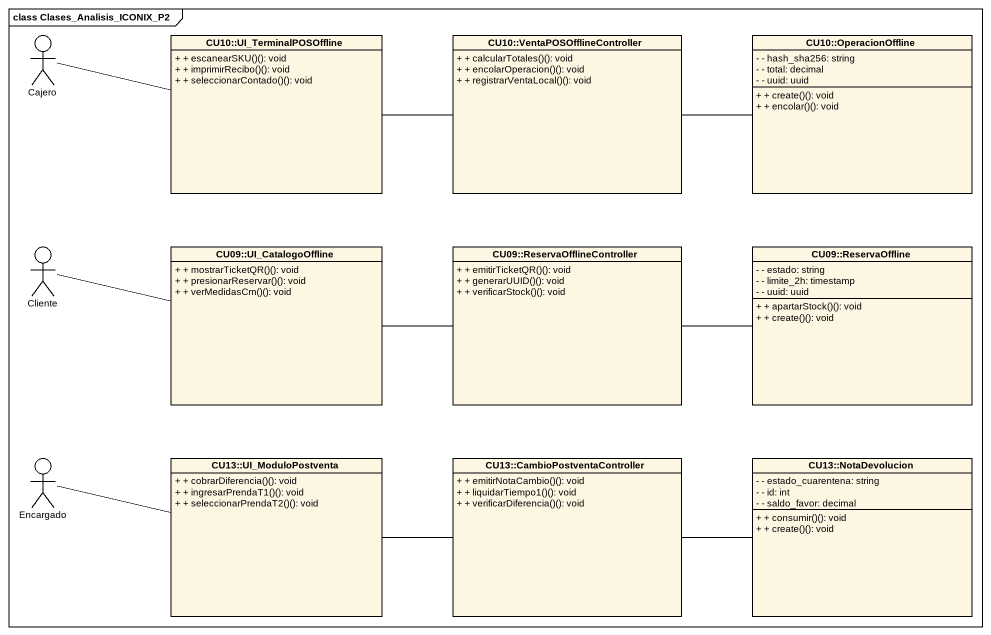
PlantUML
@startuml
mainframe class Clases_Analisis_ICONIX_P2
allowmixing
hide circle
hide empty members
skinparam classAttributeIconSize 0
actor Cajero
class "CU10::UI_TerminalPOSOffline" as CU10_UI_TerminalPOSOffline {
  + + escanearSKU()(): void
  + + imprimirRecibo()(): void
  + + seleccionarContado()(): void
}
class "CU10::VentaPOSOfflineController" as CU10_VentaPOSOfflineControll {
  + + calcularTotales()(): void
  + + encolarOperacion()(): void
  + + registrarVentaLocal()(): void
}
class "CU10::OperacionOffline" as CU10_OperacionOffline {
  - - hash_sha256: string
  - - total: decimal
  - - uuid: uuid
  + + create()(): void
  + + encolar()(): void
}
actor Cliente
class "CU09::UI_CatalogoOffline" as CU09_UI_CatalogoOffline {
  + + mostrarTicketQR()(): void
  + + presionarReservar()(): void
  + + verMedidasCm()(): void
}
class "CU09::ReservaOfflineController" as CU09_ReservaOfflineControlle {
  + + emitirTicketQR()(): void
  + + generarUUID()(): void
  + + verificarStock()(): void
}
class "CU09::ReservaOffline" as CU09_ReservaOffline {
  - - estado: string
  - - limite_2h: timestamp
  - - uuid: uuid
  + + apartarStock()(): void
  + + create()(): void
}
actor Encargado
class "CU13::UI_ModuloPostventa" as CU13_UI_ModuloPostventa {
  + + cobrarDiferencia()(): void
  + + ingresarPrendaT1()(): void
  + + seleccionarPrendaT2()(): void
}
class "CU13::CambioPostventaController" as CU13_CambioPostventaControll {
  + + emitirNotaCambio()(): void
  + + liquidarTiempo1()(): void
  + + verificarDiferencia()(): void
}
class "CU13::NotaDevolucion" as CU13_NotaDevolucion {
  - - estado_cuarentena: string
  - - id: int
  - - saldo_favor: decimal
  + + consumir()(): void
  + + create()(): void
}
Cajero -right- CU10_UI_TerminalPOSOffline
CU10_UI_TerminalPOSOffline -right- CU10_VentaPOSOfflineControll
CU10_VentaPOSOfflineControll -right- CU10_OperacionOffline
Cliente -right- CU09_UI_CatalogoOffline
CU09_UI_CatalogoOffline -right- CU09_ReservaOfflineControlle
CU09_ReservaOfflineControlle -right- CU09_ReservaOffline
Encargado -right- CU13_UI_ModuloPostventa
CU13_UI_ModuloPostventa -right- CU13_CambioPostventaControll
CU13_CambioPostventaControll -right- CU13_NotaDevolucion
@enduml
